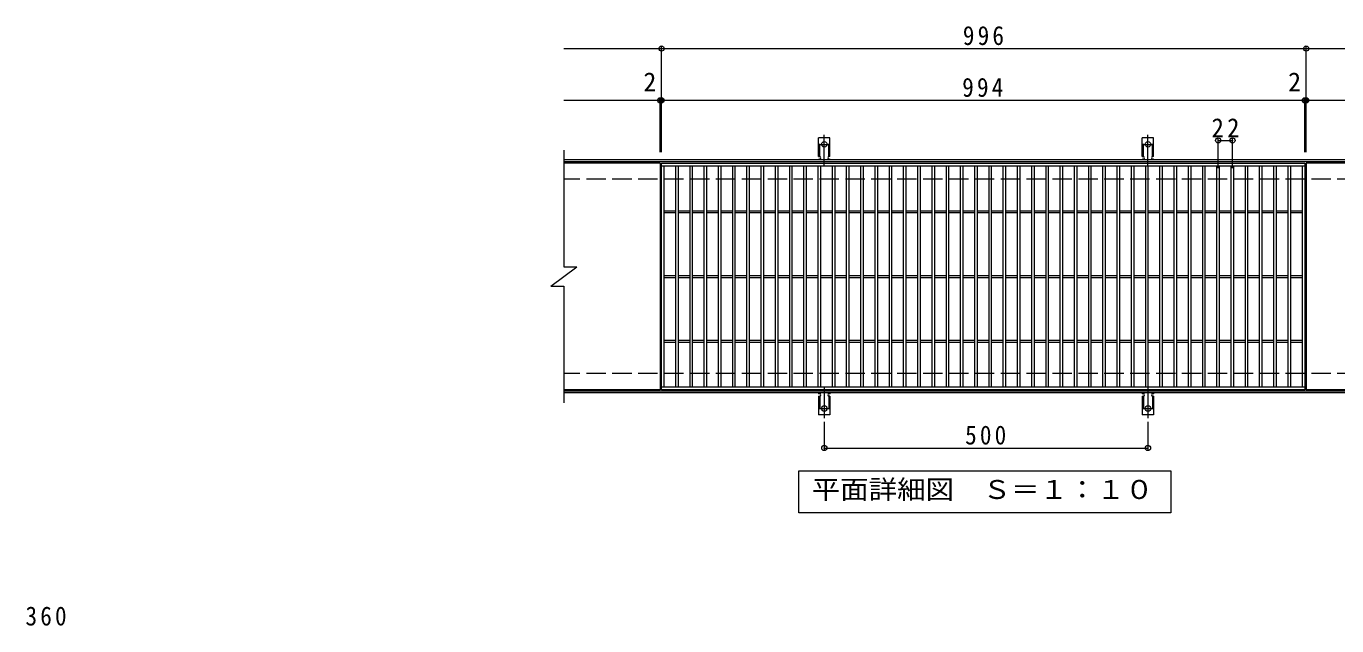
# Model space of a CAD drawing. Units: millimetres on the paper, enlarged 2 times, with parts at other scales. Extents: x -319 to 320, y -274 to 220.
# Drawn here: x -298.7 to 106.2, y 34.6 to 219.8 of the extents above; entities that cross this region are included whole.
import ezdxf
from ezdxf.enums import TextEntityAlignment as Align

# ---------------------------------------------------------------- set-up
doc = ezdxf.new("R2010")
doc.units = ezdxf.units.MM
doc.header["$LTSCALE"] = 2
doc.header["$PDMODE"] = 32
doc.header["$PDSIZE"] = 1.6
for name, pattern in [('CHAIN2', [12, 9, -1, 1, -1]), ('DASHED2', [3, 2, -1]), ('DASHED3', [4, 3, -1])]:
    doc.linetypes.add(name, pattern=pattern)
for name, color, linetype, lineweight in [('C-1', 2, 'Continuous', 9), ('C-2', 3, 'Continuous', 9), ('C-4', 7, 'Continuous', 9), ('C-5', 7, 'Continuous', 9), ('C-A', 3, 'Continuous', 9), ('D-4', 7, 'Continuous', 9)]:
    doc.layers.add(name, color=color, linetype=linetype, lineweight=lineweight)
doc.styles.add('ＭＳ ゴシック', font='')
doc.styles.get('ＭＳ ゴシック').set_extended_font_data('MS Gothic')

msp = doc.modelspace()

# ---------------------------------------------------------------- linework, layer by layer
at = {"layer": 'C-1'}
for p, q in [((128.4, 178.487), (-132.6, 178.487)), ((128.4, 177.887), (-132.6, 177.887)), ((128.4, 107.087), (-132.6, 107.086)), ((128.4, 106.487), (-132.6, 106.486))]:
    msp.add_line(p, q, dxfattribs=at)
at = {"layer": 'C-1', "linetype": 'DASHED3'}
for p, q in [((128.4, 172.486), (-132.6, 172.486)), ((128.4, 112.487), (-132.6, 112.486))]:
    msp.add_line(p, q, dxfattribs=at)
at = {"layer": 'C-2'}
for p, q in [((-132.6, 181.487), (-132.6, 145.487)), ((-102.8, 177.486), (-132.6, 177.486)), ((-102.8, 177.486), (-102.8, 107.486)), ((-102.4, 176.686), (96.4, 176.686)), ((-101.6, 108.286), (-101.6, 176.686)), ((-98, 108.286), (-98, 176.686)), ((-97.2, 108.286), (-97.2, 176.686)), ((-93.6, 108.286), (-93.6, 176.686)), ((-92.8, 108.286), (-92.8, 176.686)), ((-89.2, 108.286), (-89.2, 176.686)), ((-88.4, 108.286), (-88.4, 176.686)), ((-84.8, 108.286), (-84.8, 176.686)), ((-84, 108.286), (-84, 176.686)), ((-80.4, 108.286), (-80.4, 176.686)), ((-79.6, 108.286), (-79.6, 176.686)), ((-76, 108.286), (-76, 176.686)), ((-75.2, 108.286), (-75.2, 176.686)), ((-71.6, 108.286), (-71.6, 176.686)), ((-70.8, 108.286), (-70.8, 176.686)), ((-67.2, 108.286), (-67.2, 176.686)), ((-66.4, 108.286), (-66.4, 176.686)), ((-62.8, 108.286), (-62.8, 176.686)), ((-62, 108.286), (-62, 176.686)), ((-58.4, 108.286), (-58.4, 176.686)), ((-57.6, 108.286), (-57.6, 176.686)), ((-54, 108.286), (-54, 176.686)), ((-53.2, 108.286), (-53.2, 176.686)), ((-49.6, 108.286), (-49.6, 176.686)), ((-48.8, 108.286), (-48.8, 176.686)), ((-45.2, 108.286), (-45.2, 176.686)), ((-44.4, 108.286), (-44.4, 176.686)), ((-40.8, 108.286), (-40.8, 176.686)), ((-40, 108.286), (-40, 176.686)), ((-36.4, 108.286), (-36.4, 176.686)), ((-35.6, 108.286), (-35.6, 176.686)), ((-32, 108.286), (-32, 176.686)), ((-31.2, 108.286), (-31.2, 176.686)), ((-27.6, 108.286), (-27.6, 176.686)), ((-26.8, 108.286), (-26.8, 176.686)), ((-23.2, 108.286), (-23.2, 176.686)), ((-22.4, 108.286), (-22.4, 176.686)), ((-18.8, 108.286), (-18.8, 176.686)), ((-18, 108.286), (-18, 176.686)), ((-14.4, 108.286), (-14.4, 176.686)), ((-13.6, 108.286), (-13.6, 176.686)), ((-10, 108.286), (-10, 176.686)), ((-9.2, 108.286), (-9.2, 176.686)), ((-5.6, 108.286), (-5.6, 176.686)), ((-4.8, 108.286), (-4.8, 176.686)), ((-1.2, 108.286), (-1.2, 176.686)), ((-0.4, 108.286), (-0.4, 176.686)), ((3.2, 108.286), (3.2, 176.686)), ((4, 108.286), (4, 176.686)), ((7.6, 108.286), (7.6, 176.686)), ((8.4, 108.286), (8.4, 176.686)), ((12, 108.286), (12, 176.686)), ((12.8, 108.286), (12.8, 176.686)), ((16.4, 108.286), (16.4, 176.686)), ((17.2, 108.286), (17.2, 176.686)), ((20.8, 108.286), (20.8, 176.686)), ((21.6, 108.286), (21.6, 176.686)), ((25.2, 108.286), (25.2, 176.686)), ((26, 108.286), (26, 176.686)), ((29.6, 108.286), (29.6, 176.686)), ((30.4, 108.286), (30.4, 176.686)), ((34, 108.286), (34, 176.686)), ((34.8, 108.286), (34.8, 176.686)), ((38.4, 108.286), (38.4, 176.686)), ((39.2, 108.286), (39.2, 176.686)), ((42.8, 108.286), (42.8, 176.686)), ((43.6, 108.286), (43.6, 176.686)), ((47.2, 108.286), (47.2, 176.686)), ((48, 108.286), (48, 176.686)), ((51.6, 108.286), (51.6, 176.686)), ((52.4, 108.286), (52.4, 176.686)), ((56, 108.286), (56, 176.686)), ((56.8, 108.286), (56.8, 176.686)), ((60.4, 108.286), (60.4, 176.686)), ((61.2, 108.286), (61.2, 176.686)), ((64.8, 108.286), (64.8, 176.686)), ((65.6, 108.286), (65.6, 176.686)), ((69.2, 108.286), (69.2, 176.686)), ((70, 108.286), (70, 176.686)), ((73.6, 108.286), (73.6, 176.686)), ((74.4, 108.286), (74.4, 176.686)), ((78, 108.286), (78, 176.686)), ((78.8, 108.286), (78.8, 176.686)), ((82.4, 108.286), (82.4, 176.686)), ((83.2, 108.286), (83.2, 176.686)), ((86.8, 108.286), (86.8, 176.686)), ((87.6, 108.286), (87.6, 176.686)), ((91.2, 108.286), (91.2, 176.686)), ((92, 108.286), (92, 176.686)), ((95.6, 108.286), (95.6, 176.686)), ((96.4, 177.486), (96.4, 107.486)), ((96.8, 177.487), (96.8, 107.486)), ((128.4, 177.487), (96.8, 177.487)), ((-101.6, 162.786), (-98, 162.786)), ((-101.6, 162.186), (-98, 162.186)), ((-97.2, 162.786), (-93.6, 162.786)), ((-97.2, 162.186), (-93.6, 162.186)), ((-92.8, 162.786), (-89.2, 162.786)), ((-92.8, 162.186), (-89.2, 162.186)), ((-88.4, 162.786), (-84.8, 162.786)), ((-88.4, 162.186), (-84.8, 162.186)), ((-84, 162.786), (-80.4, 162.786)), ((-84, 162.186), (-80.4, 162.186)), ((-79.6, 162.786), (-76, 162.786)), ((-79.6, 162.186), (-76, 162.186)), ((-75.2, 162.786), (-71.6, 162.786)), ((-75.2, 162.186), (-71.6, 162.186)), ((-70.8, 162.786), (-67.2, 162.786)), ((-70.8, 162.186), (-67.2, 162.186)), ((-66.4, 162.786), (-62.8, 162.786)), ((-66.4, 162.186), (-62.8, 162.186)), ((-62, 162.786), (-58.4, 162.786)), ((-62, 162.186), (-58.4, 162.186)), ((-57.6, 162.786), (-54, 162.786)), ((-57.6, 162.186), (-54, 162.186)), ((-53.2, 162.786), (-49.6, 162.786)), ((-53.2, 162.186), (-49.6, 162.186)), ((-48.8, 162.786), (-45.2, 162.786)), ((-48.8, 162.186), (-45.2, 162.186)), ((-44.4, 162.786), (-40.8, 162.786)), ((-44.4, 162.186), (-40.8, 162.186)), ((-40, 162.786), (-36.4, 162.786)), ((-40, 162.186), (-36.4, 162.186)), ((-35.6, 162.786), (-32, 162.786)), ((-35.6, 162.186), (-32, 162.186)), ((-31.2, 162.786), (-27.6, 162.786)), ((-31.2, 162.186), (-27.6, 162.186)), ((-26.8, 162.786), (-23.2, 162.786)), ((-26.8, 162.186), (-23.2, 162.186)), ((-22.4, 162.786), (-18.8, 162.786)), ((-22.4, 162.186), (-18.8, 162.186)), ((-18, 162.786), (-14.4, 162.786)), ((-18, 162.186), (-14.4, 162.186)), ((-13.6, 162.786), (-10, 162.786)), ((-13.6, 162.186), (-10, 162.186)), ((-9.2, 162.786), (-5.6, 162.786)), ((-9.2, 162.186), (-5.6, 162.186)), ((-4.8, 162.786), (-1.2, 162.786)), ((-4.8, 162.186), (-1.2, 162.186)), ((-0.4, 162.786), (3.2, 162.786)), ((-0.4, 162.186), (3.2, 162.186)), ((4, 162.786), (7.6, 162.786)), ((4, 162.186), (7.6, 162.186)), ((8.4, 162.786), (12, 162.786)), ((8.4, 162.186), (12, 162.186)), ((12.8, 162.786), (16.4, 162.786)), ((12.8, 162.186), (16.4, 162.186)), ((17.2, 162.786), (20.8, 162.786)), ((17.2, 162.186), (20.8, 162.186)), ((21.6, 162.786), (25.2, 162.786)), ((21.6, 162.186), (25.2, 162.186)), ((26, 162.786), (29.6, 162.786)), ((26, 162.186), (29.6, 162.186)), ((30.4, 162.786), (34, 162.786)), ((30.4, 162.186), (34, 162.186)), ((34.8, 162.786), (38.4, 162.786)), ((34.8, 162.186), (38.4, 162.186)), ((39.2, 162.786), (42.8, 162.786)), ((39.2, 162.186), (42.8, 162.186)), ((43.6, 162.786), (47.2, 162.786)), ((43.6, 162.186), (47.2, 162.186)), ((48, 162.786), (51.6, 162.786)), ((48, 162.186), (51.6, 162.186)), ((52.4, 162.786), (56, 162.786)), ((52.4, 162.186), (56, 162.186)), ((56.8, 162.786), (60.4, 162.786)), ((56.8, 162.186), (60.4, 162.186)), ((61.2, 162.786), (64.8, 162.786)), ((61.2, 162.186), (64.8, 162.186)), ((65.6, 162.786), (69.2, 162.786)), ((65.6, 162.186), (69.2, 162.186)), ((70, 162.786), (73.6, 162.786)), ((70, 162.186), (73.6, 162.186)), ((74.4, 162.786), (78, 162.786)), ((74.4, 162.186), (78, 162.186)), ((78.8, 162.786), (82.4, 162.786)), ((78.8, 162.186), (82.4, 162.186)), ((83.2, 162.786), (86.8, 162.786)), ((83.2, 162.186), (86.8, 162.186)), ((87.6, 162.786), (91.2, 162.786)), ((87.6, 162.186), (91.2, 162.186)), ((92, 162.786), (95.6, 162.786)), ((92, 162.186), (95.6, 162.186)), ((-136.6, 139.486), (-128.6, 145.487)), ((-132.6, 145.487), (-128.6, 145.487)), ((-101.6, 142.786), (-98, 142.786)), ((-101.6, 142.186), (-98, 142.186)), ((-97.2, 142.786), (-93.6, 142.786)), ((-97.2, 142.186), (-93.6, 142.186)), ((-92.8, 142.786), (-89.2, 142.786)), ((-92.8, 142.186), (-89.2, 142.186)), ((-88.4, 142.786), (-84.8, 142.786)), ((-88.4, 142.186), (-84.8, 142.186)), ((-84, 142.786), (-80.4, 142.786)), ((-84, 142.186), (-80.4, 142.186)), ((-79.6, 142.786), (-76, 142.786)), ((-79.6, 142.186), (-76, 142.186)), ((-75.2, 142.786), (-71.6, 142.786)), ((-75.2, 142.186), (-71.6, 142.186)), ((-70.8, 142.786), (-67.2, 142.786)), ((-70.8, 142.186), (-67.2, 142.186)), ((-66.4, 142.786), (-62.8, 142.786)), ((-66.4, 142.186), (-62.8, 142.186)), ((-62, 142.786), (-58.4, 142.786)), ((-62, 142.186), (-58.4, 142.186)), ((-57.6, 142.786), (-54, 142.786)), ((-57.6, 142.186), (-54, 142.186)), ((-53.2, 142.786), (-49.6, 142.786)), ((-53.2, 142.186), (-49.6, 142.186)), ((-48.8, 142.786), (-45.2, 142.786)), ((-48.8, 142.186), (-45.2, 142.186)), ((-44.4, 142.786), (-40.8, 142.786)), ((-44.4, 142.186), (-40.8, 142.186)), ((-40, 142.786), (-36.4, 142.786)), ((-40, 142.186), (-36.4, 142.186)), ((-35.6, 142.786), (-32, 142.786)), ((-35.6, 142.186), (-32, 142.186)), ((-31.2, 142.786), (-27.6, 142.786)), ((-31.2, 142.186), (-27.6, 142.186)), ((-26.8, 142.786), (-23.2, 142.786)), ((-26.8, 142.186), (-23.2, 142.186)), ((-22.4, 142.786), (-18.8, 142.786)), ((-22.4, 142.186), (-18.8, 142.186)), ((-18, 142.786), (-14.4, 142.786)), ((-18, 142.186), (-14.4, 142.186)), ((-13.6, 142.786), (-10, 142.786)), ((-13.6, 142.186), (-10, 142.186)), ((-9.2, 142.786), (-5.6, 142.786)), ((-9.2, 142.186), (-5.6, 142.186)), ((-4.8, 142.786), (-1.2, 142.786)), ((-4.8, 142.186), (-1.2, 142.186)), ((-0.4, 142.786), (3.2, 142.786)), ((-0.4, 142.186), (3.2, 142.186)), ((4, 142.786), (7.6, 142.786)), ((4, 142.186), (7.6, 142.186)), ((8.4, 142.786), (12, 142.786)), ((8.4, 142.186), (12, 142.186)), ((12.8, 142.786), (16.4, 142.786)), ((12.8, 142.186), (16.4, 142.186)), ((17.2, 142.786), (20.8, 142.786)), ((17.2, 142.186), (20.8, 142.186)), ((21.6, 142.786), (25.2, 142.786)), ((21.6, 142.186), (25.2, 142.186)), ((26, 142.786), (29.6, 142.786)), ((26, 142.186), (29.6, 142.186)), ((30.4, 142.786), (34, 142.786)), ((30.4, 142.186), (34, 142.186)), ((34.8, 142.786), (38.4, 142.786)), ((34.8, 142.186), (38.4, 142.186)), ((39.2, 142.786), (42.8, 142.786)), ((39.2, 142.186), (42.8, 142.186)), ((43.6, 142.786), (47.2, 142.786)), ((43.6, 142.186), (47.2, 142.186)), ((48, 142.786), (51.6, 142.786)), ((48, 142.186), (51.6, 142.186)), ((52.4, 142.786), (56, 142.786)), ((52.4, 142.186), (56, 142.186)), ((56.8, 142.786), (60.4, 142.786)), ((56.8, 142.186), (60.4, 142.186)), ((61.2, 142.786), (64.8, 142.786)), ((61.2, 142.186), (64.8, 142.186)), ((65.6, 142.786), (69.2, 142.786)), ((65.6, 142.186), (69.2, 142.186)), ((70, 142.786), (73.6, 142.786)), ((70, 142.186), (73.6, 142.186)), ((74.4, 142.786), (78, 142.786)), ((74.4, 142.186), (78, 142.186)), ((78.8, 142.786), (82.4, 142.786)), ((78.8, 142.186), (82.4, 142.186)), ((83.2, 142.786), (86.8, 142.786)), ((83.2, 142.186), (86.8, 142.186)), ((87.6, 142.786), (91.2, 142.786)), ((87.6, 142.186), (91.2, 142.186)), ((92, 142.786), (95.6, 142.786)), ((92, 142.186), (95.6, 142.186)), ((-136.6, 139.486), (-132.6, 139.486)), ((-132.6, 139.486), (-132.6, 103.486)), ((-101.6, 122.786), (-98, 122.786)), ((-101.6, 122.186), (-98, 122.186)), ((-97.2, 122.786), (-93.6, 122.786)), ((-97.2, 122.186), (-93.6, 122.186)), ((-92.8, 122.786), (-89.2, 122.786)), ((-92.8, 122.186), (-89.2, 122.186)), ((-88.4, 122.786), (-84.8, 122.786)), ((-88.4, 122.186), (-84.8, 122.186)), ((-84, 122.786), (-80.4, 122.786)), ((-84, 122.186), (-80.4, 122.186)), ((-79.6, 122.786), (-76, 122.786)), ((-79.6, 122.186), (-76, 122.186)), ((-75.2, 122.786), (-71.6, 122.786)), ((-75.2, 122.186), (-71.6, 122.186)), ((-70.8, 122.786), (-67.2, 122.786)), ((-70.8, 122.186), (-67.2, 122.186)), ((-66.4, 122.786), (-62.8, 122.786)), ((-66.4, 122.186), (-62.8, 122.186)), ((-62, 122.786), (-58.4, 122.786)), ((-62, 122.186), (-58.4, 122.186)), ((-57.6, 122.786), (-54, 122.786)), ((-57.6, 122.186), (-54, 122.186)), ((-53.2, 122.786), (-49.6, 122.786)), ((-53.2, 122.186), (-49.6, 122.186)), ((-48.8, 122.786), (-45.2, 122.786)), ((-48.8, 122.186), (-45.2, 122.186)), ((-44.4, 122.786), (-40.8, 122.786)), ((-44.4, 122.186), (-40.8, 122.186)), ((-40, 122.786), (-36.4, 122.786)), ((-40, 122.186), (-36.4, 122.186)), ((-35.6, 122.786), (-32, 122.786)), ((-35.6, 122.186), (-32, 122.186)), ((-31.2, 122.786), (-27.6, 122.786)), ((-31.2, 122.186), (-27.6, 122.186)), ((-26.8, 122.786), (-23.2, 122.786)), ((-26.8, 122.186), (-23.2, 122.186)), ((-22.4, 122.786), (-18.8, 122.786)), ((-22.4, 122.186), (-18.8, 122.186)), ((-18, 122.786), (-14.4, 122.786)), ((-18, 122.186), (-14.4, 122.186)), ((-13.6, 122.786), (-10, 122.786)), ((-13.6, 122.186), (-10, 122.186)), ((-9.2, 122.786), (-5.6, 122.786)), ((-9.2, 122.186), (-5.6, 122.186)), ((-4.8, 122.786), (-1.2, 122.786)), ((-4.8, 122.186), (-1.2, 122.186)), ((-0.4, 122.786), (3.2, 122.786)), ((-0.4, 122.186), (3.2, 122.186)), ((4, 122.786), (7.6, 122.786)), ((4, 122.186), (7.6, 122.186)), ((8.4, 122.786), (12, 122.786)), ((8.4, 122.186), (12, 122.186)), ((12.8, 122.786), (16.4, 122.786)), ((12.8, 122.186), (16.4, 122.186)), ((17.2, 122.786), (20.8, 122.786)), ((17.2, 122.186), (20.8, 122.186)), ((21.6, 122.786), (25.2, 122.786)), ((21.6, 122.186), (25.2, 122.186)), ((26, 122.786), (29.6, 122.786)), ((26, 122.186), (29.6, 122.186)), ((30.4, 122.786), (34, 122.786)), ((30.4, 122.186), (34, 122.186)), ((34.8, 122.786), (38.4, 122.786)), ((34.8, 122.186), (38.4, 122.186)), ((39.2, 122.786), (42.8, 122.786)), ((39.2, 122.186), (42.8, 122.186)), ((43.6, 122.786), (47.2, 122.786)), ((43.6, 122.186), (47.2, 122.186)), ((48, 122.786), (51.6, 122.786)), ((48, 122.186), (51.6, 122.186)), ((52.4, 122.786), (56, 122.786)), ((52.4, 122.186), (56, 122.186)), ((56.8, 122.786), (60.4, 122.786)), ((56.8, 122.186), (60.4, 122.186)), ((61.2, 122.786), (64.8, 122.786)), ((61.2, 122.186), (64.8, 122.186)), ((65.6, 122.786), (69.2, 122.786)), ((65.6, 122.186), (69.2, 122.186)), ((70, 122.786), (73.6, 122.786)), ((70, 122.186), (73.6, 122.186)), ((74.4, 122.786), (78, 122.786)), ((74.4, 122.186), (78, 122.186)), ((78.8, 122.786), (82.4, 122.786)), ((78.8, 122.186), (82.4, 122.186)), ((83.2, 122.786), (86.8, 122.786)), ((83.2, 122.186), (86.8, 122.186)), ((87.6, 122.786), (91.2, 122.786)), ((87.6, 122.186), (91.2, 122.186)), ((92, 122.786), (95.6, 122.786)), ((92, 122.186), (95.6, 122.186)), ((-102.8, 107.486), (-132.6, 107.486)), ((96.4, 108.286), (-102.4, 108.286)), ((96.4, 107.486), (-102.4, 107.486)), ((128.4, 107.486), (96.8, 107.486))]:
    msp.add_line(p, q, dxfattribs=at)
msp.add_lwpolyline([(-102.4, 107.486), (-102.4, 177.486), (96.4, 177.486)], dxfattribs=at)
at = {"layer": 'C-4'}
for p, q in [((-132.6, 212.886), (128.4, 212.886)), ((-102.4, 180.886), (-102.4, 213.487)), ((96.8, 180.886), (96.8, 213.487)), ((-132.6, 196.887), (128.4, 196.887)), ((-102.8, 180.886), (-102.8, 197.486)), ((96.4, 180.886), (96.4, 197.486)), ((69.6, 175.886), (69.6, 185.087)), ((69.6, 184.487), (74, 184.487)), ((74, 175.886), (74, 185.087)), ((-52.1, 97.543), (-52.1, 88.886)), ((47.9, 97.543), (47.9, 88.886)), ((-52.1, 89.486), (47.9, 89.486))]:
    msp.add_line(p, q, dxfattribs=at)
for p in [(-102.4, 212.886), (96.8, 212.886), (-102.8, 196.887), (-102.4, 196.887), (96.4, 196.887), (96.8, 196.887), (69.6, 184.487), (74, 184.487), (-52.1, 89.486), (47.9, 89.486)]:
    msp.add_point(p, dxfattribs=at)
at = {"layer": 'C-5'}
msp.add_lwpolyline([(-60, 69.486), (-60, 82.486), (55, 82.486), (55, 69.486)], close=True, dxfattribs=at)
at = {"layer": 'C-A', "color": 7, "linetype": 'CHAIN2'}
for p, q in [((-52.1, 176.793), (-52.1, 186.273)), ((47.9, 176.793), (47.9, 186.273)), ((-53.255, 183.287), (-50.945, 183.287)), ((46.745, 183.287), (49.055, 183.287)), ((-52.1, 108.18), (-52.1, 98.7)), ((47.9, 108.18), (47.9, 98.7)), ((-53.255, 101.686), (-50.945, 101.686)), ((46.745, 101.686), (49.055, 101.686))]:
    msp.add_line(p, q, dxfattribs=at)
at = {"layer": 'C-A'}
for p, q in [((-53.85, 179.487), (-53.85, 185.287)), ((-50.35, 185.287), (-53.85, 185.287)), ((-50.35, 179.487), (-50.35, 185.287)), ((46.15, 179.487), (46.15, 185.287)), ((49.65, 185.287), (46.15, 185.287)), ((49.65, 179.487), (49.65, 185.287)), ((-53.85, 179.487), (-53.6, 179.487)), ((-53.7, 178.687), (-53.6, 178.687)), ((-50.601, 178.687), (-50.498, 178.687)), ((-50.35, 179.487), (-50.6, 179.487)), ((46.15, 179.487), (46.4, 179.487)), ((46.3, 178.687), (46.4, 178.687)), ((49.399, 178.687), (49.502, 178.687)), ((49.65, 179.487), (49.4, 179.487)), ((-53.85, 105.486), (-53.6, 105.486)), ((-53.85, 105.486), (-53.85, 99.686)), ((-53.7, 106.286), (-53.6, 106.286)), ((-50.601, 106.286), (-50.498, 106.286)), ((-50.35, 105.486), (-50.6, 105.486)), ((-50.35, 105.486), (-50.35, 99.686)), ((46.15, 105.486), (46.4, 105.486)), ((46.15, 105.486), (46.15, 99.686)), ((46.3, 106.286), (46.4, 106.286)), ((49.399, 106.286), (49.502, 106.286)), ((49.65, 105.486), (49.4, 105.486)), ((49.65, 105.486), (49.65, 99.686)), ((-50.35, 99.686), (-53.85, 99.686)), ((49.65, 99.686), (46.15, 99.686))]:
    msp.add_line(p, q, dxfattribs=at)
at = {"layer": 'C-A', "linetype": 'DASHED2'}
for p, q in [((-53.45, 179.457), (-53.45, 185.287)), ((-50.75, 179.457), (-50.75, 185.287)), ((46.55, 179.457), (46.55, 185.287)), ((49.25, 179.457), (49.25, 185.287)), ((-53.45, 105.516), (-53.45, 99.686)), ((-50.75, 105.516), (-50.75, 99.686)), ((46.55, 105.516), (46.55, 99.686)), ((49.25, 105.516), (49.25, 99.686))]:
    msp.add_line(p, q, dxfattribs=at)
at = {"layer": 'C-A'}
for centre in [(-52.1, 183.287), (47.9, 183.287), (-52.1, 101.686), (47.9, 101.686)]:
    msp.add_circle(centre, 0.85, dxfattribs=at)
for centre, start, end in [((-53.7, 178.287), 90.27596, 150.00047), ((-53.6, 179.087), 270, 90), ((-50.6, 179.087), 90, 269.8667), ((-50.5, 178.287), 29.99927, 89.75836), ((46.3, 178.287), 90.27596, 150.00047), ((46.4, 179.087), 270, 90), ((49.4, 179.087), 90, 269.8667), ((49.5, 178.287), 29.99927, 89.75836), ((-53.7, 106.686), 209.99951, 269.72403), ((-53.6, 105.886), 270, 90), ((-50.6, 105.886), 90.13329, 270), ((-50.5, 106.686), 270.24162, 330.00072), ((46.3, 106.686), 209.99951, 269.72403), ((46.4, 105.886), 270, 90), ((49.4, 105.886), 90.13329, 270), ((49.5, 106.686), 270.24162, 330.00072)]:
    msp.add_arc(centre, 0.4, start, end, dxfattribs=at)

# ---------------------------------------------------------------- texts
at = {"layer": 'C-4', "color": 2, "style": 'ＭＳ ゴシック'}
for p in [(-107.992, 197.886), (91.208, 197.886)]:
    msp.add_text('2', height=5.865, dxfattribs=at).set_placement(p, align=Align.BOTTOM_LEFT)
at = {"layer": 'C-4', "color": 2, "char_height": 5.865, "attachment_point": 7, "style": 'ＭＳ ゴシック'}
for s, insert in [('\\T1.27;\\W0.9;996', (-9.3, 213.886)), ('\\T1.27;\\W0.9;994', (-9.5, 197.886)), ('\\T1.27;\\W0.95;22', (67.55, 185.487)), ('\\T1.27;\\W0.9;500', (-8.6, 90.486))]:
    msp.add_mtext(s, dxfattribs=dict(at, insert=insert))
at = {"layer": 'C-5', "color": 2, "style": 'ＭＳ ゴシック', "width": 1.1}
msp.add_text('平面詳細図\u3000Ｓ＝１：１０', height=5.865, dxfattribs=at).set_placement((-56, 71.986), align=Align.BOTTOM_LEFT)
at = {"layer": 'D-4', "color": 2, "insert": (-298.927, 34.578), "char_height": 5.865, "attachment_point": 7, "style": 'ＭＳ ゴシック'}
msp.add_mtext('\\T1.27;\\W0.9;360', dxfattribs=at)

doc.saveas('drawing.dxf')
